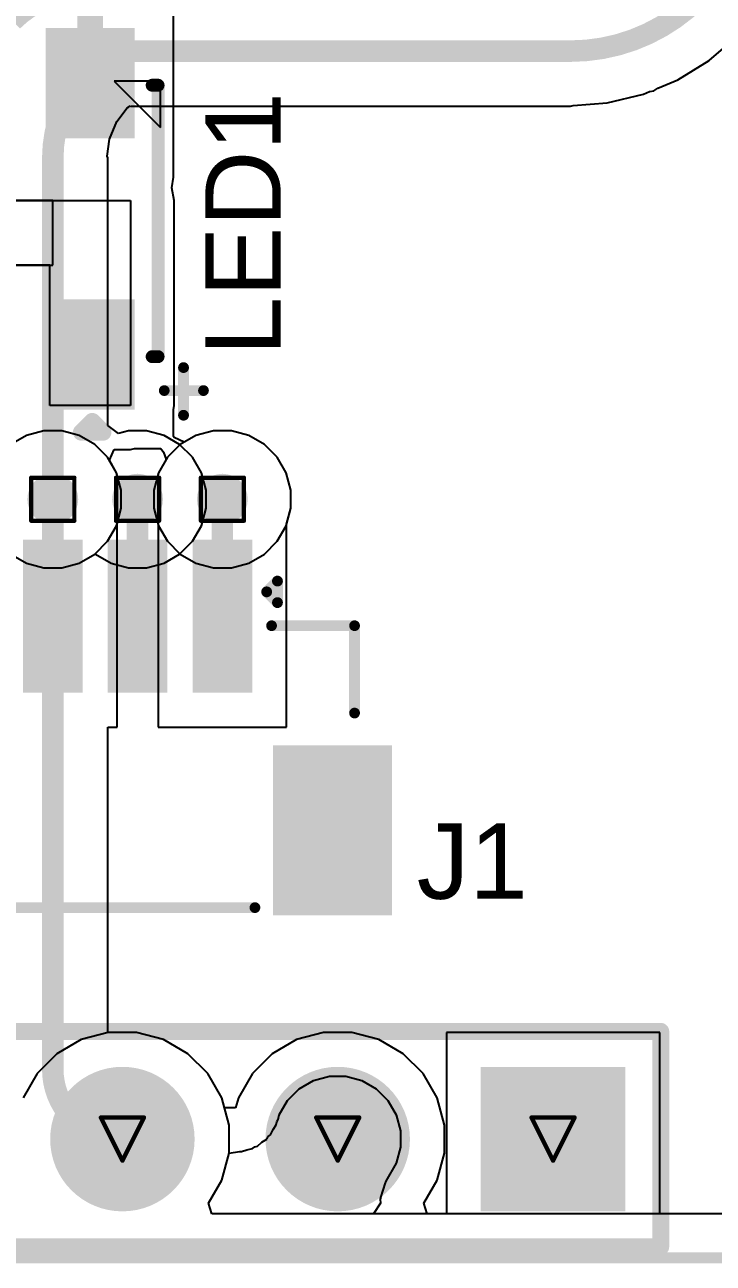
# Model space of a CAD drawing. Header units: inches. Extents: x -36 to 438, y -63 to 73.
# Drawn here: x 21.33 to 29.45, y -0.06 to 14.54 of the extents above; entities that cross this region are included whole.
import ezdxf

# ---------------------------------------------------------------- set-up
doc = ezdxf.new("R2010")
doc.units = ezdxf.units.IN
for name, color, linetype in [('Board Outline', 216, 'Continuous'), ('Bottom Layer', 5, 'Continuous'), ('Bottom Solder', 6, 'Continuous'), ('Drill Drawing', 1, 'Continuous'), ('Ground', 16, 'Continuous'), ('Multi-Layer', 9, 'Continuous'), ('Pad Holes', 156, 'Continuous'), ('Power 3V3', 76, 'Continuous'), ('Top Layer', 1, 'Continuous'), ('Top Overlay', 2, 'Continuous'), ('Top Paste', 8, 'Continuous'), ('Top Solder', 216, 'Continuous'), ('Via Holes', 16, 'Continuous')]:
    doc.layers.add(name, color=color, linetype=linetype)
doc.styles.add('Arial', font='', dxfattribs={"height": 0.2})
doc.styles.get('Arial').set_extended_font_data('Arial')

msp = doc.modelspace()

# ---------------------------------------------------------------- hatches: boundary and pattern name
at = {"layer": 'Bottom Layer'}
h = msp.add_hatch(color=5, dxfattribs=at)
edge = h.paths.add_edge_path()
edge.add_arc((21.658, 8.944), 0.3, 0, 360)
h = msp.add_hatch(color=5, dxfattribs=at)
edge = h.paths.add_edge_path()
edge.add_arc((22.658, 8.944), 0.3, 0, 360)
h = msp.add_hatch(color=5, dxfattribs=at)
edge = h.paths.add_edge_path()
edge.add_arc((23.658, 8.944), 0.3, 0, 360)
h = msp.add_hatch(color=5, dxfattribs=at)
edge = h.paths.add_edge_path()
edge.add_arc((22.479, 1.4), 0.75, 0, 360)
h = msp.add_hatch(color=5, dxfattribs=at)
edge = h.paths.add_edge_path()
edge.add_arc((25.019, 1.4), 0.75, 0, 360)
msp.add_hatch(color=5, dxfattribs=at).paths.add_polyline_path([(28.309, 0.65), (26.809, 0.65), (26.809, 2.15), (28.309, 2.15)])
at = {"layer": 'Bottom Solder'}
h = msp.add_hatch(color=6, dxfattribs=at)
edge = h.paths.add_edge_path()
edge.add_arc((22.479, 1.4), 0.852, 0, 360)
h = msp.add_hatch(color=6, dxfattribs=at)
edge = h.paths.add_edge_path()
edge.add_arc((25.019, 1.4), 0.852, 0, 360)
msp.add_hatch(color=6, dxfattribs=at).paths.add_polyline_path([(28.411, 0.549), (26.707, 0.549), (26.707, 2.252), (28.411, 2.252)])
at = {"layer": 'Ground'}
h = msp.add_hatch(color=16, dxfattribs=at)
edge = h.paths.add_edge_path()
edge.add_arc((21.658, 8.944), 0.3, 0, 360)
h = msp.add_hatch(color=16, dxfattribs=at)
edge = h.paths.add_edge_path()
edge.add_arc((22.658, 8.944), 0.3, 0, 360)
h = msp.add_hatch(color=16, dxfattribs=at)
edge = h.paths.add_edge_path()
edge.add_arc((23.658, 8.944), 0.3, 0, 360)
h = msp.add_hatch(color=16, dxfattribs=at)
edge = h.paths.add_edge_path()
edge.add_arc((22.479, 1.4), 0.75, 0, 360)
h = msp.add_hatch(color=16, dxfattribs=at)
edge = h.paths.add_edge_path()
edge.add_arc((25.019, 1.4), 0.75, 0, 360)
msp.add_hatch(color=16, dxfattribs=at).paths.add_polyline_path([(28.309, 0.65), (26.809, 0.65), (26.809, 2.15), (28.309, 2.15)])
at = {"layer": 'Multi-Layer'}
h = msp.add_hatch(color=9, dxfattribs=at)
edge = h.paths.add_edge_path()
edge.add_arc((22.479, 1.4), 0.75, 0, 360)
h = msp.add_hatch(color=9, dxfattribs=at)
edge = h.paths.add_edge_path()
edge.add_arc((25.019, 1.4), 0.75, 0, 360)
msp.add_hatch(color=9, dxfattribs=at).paths.add_polyline_path([(28.309, 0.65), (26.809, 0.65), (26.809, 2.15), (28.309, 2.15)])
at = {"layer": 'Pad Holes'}
h = msp.add_hatch(color=7, dxfattribs=at)
edge = h.paths.add_edge_path()
edge.add_arc((22.479, 1.4), 0.45, 0, 360)
h = msp.add_hatch(color=7, dxfattribs=at)
edge = h.paths.add_edge_path()
edge.add_arc((25.019, 1.4), 0.45, 0, 360)
h = msp.add_hatch(color=7, dxfattribs=at)
edge = h.paths.add_edge_path()
edge.add_arc((27.559, 1.4), 0.45, 0, 360)
at = {"layer": 'Power 3V3'}
h = msp.add_hatch(color=76, dxfattribs=at)
edge = h.paths.add_edge_path()
edge.add_arc((21.658, 8.944), 0.3, 0, 360)
h = msp.add_hatch(color=76, dxfattribs=at)
edge = h.paths.add_edge_path()
edge.add_arc((22.658, 8.944), 0.3, 0, 360)
h = msp.add_hatch(color=76, dxfattribs=at)
edge = h.paths.add_edge_path()
edge.add_arc((23.658, 8.944), 0.3, 0, 360)
h = msp.add_hatch(color=76, dxfattribs=at)
edge = h.paths.add_edge_path()
edge.add_arc((22.479, 1.4), 0.75, 0, 360)
h = msp.add_hatch(color=76, dxfattribs=at)
edge = h.paths.add_edge_path()
edge.add_arc((25.019, 1.4), 0.75, 0, 360)
msp.add_hatch(color=76, dxfattribs=at).paths.add_polyline_path([(28.309, 0.65), (26.809, 0.65), (26.809, 2.15), (28.309, 2.15)])
at = {"layer": 'Top Layer'}
for points in [[(22.573, 14.449), (22.573, 13.249), (21.623, 13.249), (21.623, 14.449)], [(22.573, 11.249), (22.573, 10.049), (21.623, 10.049), (21.623, 11.249)], [(21.908, 6.765), (21.408, 6.765), (21.408, 8.365), (21.908, 8.365)], [(22.908, 6.765), (22.408, 6.765), (22.408, 8.365), (22.908, 8.365)], [(23.908, 6.765), (23.408, 6.765), (23.408, 8.365), (23.908, 8.365)], [(25.558, 4.14), (24.358, 4.14), (24.358, 5.94), (25.558, 5.94)], [(28.309, 0.65), (26.809, 0.65), (26.809, 2.15), (28.309, 2.15)]]:
    msp.add_hatch(color=1, dxfattribs=at).paths.add_polyline_path(points)
h = msp.add_hatch(color=1, dxfattribs=at)
edge = h.paths.add_edge_path()
edge.add_arc((21.658, 8.944), 0.3, 0, 360)
h = msp.add_hatch(color=1, dxfattribs=at)
edge = h.paths.add_edge_path()
edge.add_arc((22.658, 8.944), 0.3, 0, 360)
h = msp.add_hatch(color=1, dxfattribs=at)
edge = h.paths.add_edge_path()
edge.add_arc((23.658, 8.944), 0.3, 0, 360)
h = msp.add_hatch(color=1, dxfattribs=at)
edge = h.paths.add_edge_path()
edge.add_arc((22.479, 1.4), 0.75, 0, 360)
h = msp.add_hatch(color=1, dxfattribs=at)
edge = h.paths.add_edge_path()
edge.add_arc((25.019, 1.4), 0.75, 0, 360)
at = {"layer": 'Top Paste'}
for points in [[(22.573, 14.449), (22.573, 13.249), (21.623, 13.249), (21.623, 14.449)], [(22.573, 11.249), (22.573, 10.049), (21.623, 10.049), (21.623, 11.249)], [(21.908, 6.765), (21.408, 6.765), (21.408, 8.365), (21.908, 8.365)], [(22.908, 6.765), (22.408, 6.765), (22.408, 8.365), (22.908, 8.365)], [(23.908, 6.765), (23.408, 6.765), (23.408, 8.365), (23.908, 8.365)], [(25.558, 4.14), (24.358, 4.14), (24.358, 5.94), (25.558, 5.94)]]:
    msp.add_hatch(color=8, dxfattribs=at).paths.add_polyline_path(points)
at = {"layer": 'Top Solder'}
for points in [[(22.623, 14.499), (22.623, 13.199), (21.573, 13.199), (21.573, 14.499)], [(22.623, 11.299), (22.623, 9.999), (21.573, 9.999), (21.573, 11.299)], [(22.01, 6.664), (21.307, 6.664), (21.307, 8.467), (22.01, 8.467)], [(23.01, 6.664), (22.307, 6.664), (22.307, 8.467), (23.01, 8.467)], [(24.01, 6.664), (23.307, 6.664), (23.307, 8.467), (24.01, 8.467)], [(25.66, 4.039), (24.257, 4.039), (24.257, 6.042), (25.66, 6.042)], [(28.411, 0.549), (26.707, 0.549), (26.707, 2.252), (28.411, 2.252)]]:
    msp.add_hatch(color=216, dxfattribs=at).paths.add_polyline_path(points)
h = msp.add_hatch(color=216, dxfattribs=at)
edge = h.paths.add_edge_path()
edge.add_arc((22.479, 1.4), 0.852, 0, 360)
h = msp.add_hatch(color=216, dxfattribs=at)
edge = h.paths.add_edge_path()
edge.add_arc((25.019, 1.4), 0.852, 0, 360)
at = {"layer": 'Via Holes'}
h = msp.add_hatch(color=7, dxfattribs=at)
edge = h.paths.add_edge_path()
edge.add_arc((21.658, 8.944), 0.15, 0, 360)
h = msp.add_hatch(color=7, dxfattribs=at)
edge = h.paths.add_edge_path()
edge.add_arc((22.658, 8.944), 0.15, 0, 360)
h = msp.add_hatch(color=7, dxfattribs=at)
edge = h.paths.add_edge_path()
edge.add_arc((23.658, 8.944), 0.15, 0, 360)

# ---------------------------------------------------------------- linework, layer by layer
at = {"layer": 'Board Outline'}
msp.add_lwpolyline([(0.471, 0, 0.127, 0.127, 0), (53.216, 0, 0.127, 0.127, 0)], format="xyseb", dxfattribs=at)
at = {"layer": 'Bottom Layer'}
for p, q in [((21.346, 9.697), (21.162, 9.591)), ((21.552, 9.752), (21.346, 9.697)), ((21.765, 9.752), (21.552, 9.752)), ((21.97, 9.697), (21.765, 9.752)), ((22.154, 9.591), (21.97, 9.697)), ((23.346, 9.697), (23.162, 9.591)), ((23.552, 9.752), (23.346, 9.697)), ((23.765, 9.752), (23.552, 9.752)), ((23.97, 9.697), (23.765, 9.752)), ((24.154, 9.591), (23.97, 9.697)), ((22.305, 9.44), (22.154, 9.591)), ((23.162, 9.591), (23.012, 9.44)), ((24.305, 9.44), (24.154, 9.591)), ((22.411, 9.256), (22.305, 9.44)), ((23.012, 9.44), (22.905, 9.256)), ((24.411, 9.256), (24.305, 9.44)), ((22.466, 9.051), (22.411, 9.256)), ((22.905, 9.256), (22.85, 9.051)), ((24.466, 9.051), (24.411, 9.256)), ((22.466, 8.838), (22.466, 9.051)), ((22.85, 9.051), (22.85, 8.838)), ((24.466, 8.838), (24.466, 9.051)), ((22.411, 8.632), (22.466, 8.838)), ((22.85, 8.838), (22.905, 8.632)), ((24.411, 8.632), (24.466, 8.838)), ((22.305, 8.448), (22.411, 8.632)), ((22.905, 8.632), (23.012, 8.448)), ((24.305, 8.448), (24.411, 8.632)), ((22.154, 8.298), (22.305, 8.448)), ((23.012, 8.448), (23.162, 8.298)), ((24.154, 8.298), (24.305, 8.448)), ((21.162, 8.298), (21.346, 8.191)), ((21.346, 8.191), (21.552, 8.136)), ((21.765, 8.136), (21.97, 8.191)), ((21.97, 8.191), (22.154, 8.298)), ((23.162, 8.298), (23.346, 8.191)), ((23.346, 8.191), (23.552, 8.136)), ((23.765, 8.136), (23.97, 8.191)), ((23.97, 8.191), (24.154, 8.298)), ((21.552, 8.136), (21.765, 8.136)), ((23.552, 8.136), (23.765, 8.136)), ((22.313, 2.658), (21.993, 2.573)), ((22.645, 2.658), (22.313, 2.658)), ((22.965, 2.573), (22.645, 2.658)), ((28.817, 2.658), (26.301, 2.658)), ((26.301, 2.658), (26.301, 0.518)), ((28.817, 0.518), (28.817, 2.658)), ((21.993, 2.573), (21.707, 2.407)), ((23.251, 2.407), (22.965, 2.573)), ((21.707, 2.407), (21.472, 2.173)), ((23.486, 2.173), (23.251, 2.407)), ((21.472, 2.173), (21.307, 1.886)), ((23.651, 1.886), (23.486, 2.173)), ((23.737, 1.566), (23.651, 1.886)), ((23.737, 1.235), (23.737, 1.566)), ((23.651, 0.915), (23.737, 1.235)), ((23.495, 0.645), (23.651, 0.915)), ((23.535, 0.518), (23.495, 0.645)), ((26.301, 0.518), (23.535, 0.518)), ((52.698, 0.518), (28.817, 0.518))]:
    msp.add_line(p, q, dxfattribs=at)
at = {"layer": 'Drill Drawing'}
for points in [[(21.404, 9.198, 0.0508, 0.0508, 0), (21.912, 9.198, 0.0508, 0.0508, 0)], [(21.404, 8.69, 0.0508, 0.0508, 0), (21.404, 9.198, 0.0508, 0.0508, 0)], [(21.912, 8.69, 0.0508, 0.0508, 0), (21.912, 9.198, 0.0508, 0.0508, 0)], [(22.404, 9.198, 0.0508, 0.0508, 0), (22.912, 9.198, 0.0508, 0.0508, 0)], [(22.404, 8.69, 0.0508, 0.0508, 0), (22.404, 9.198, 0.0508, 0.0508, 0)], [(22.912, 8.69, 0.0508, 0.0508, 0), (22.912, 9.198, 0.0508, 0.0508, 0)], [(23.404, 9.198, 0.0508, 0.0508, 0), (23.912, 9.198, 0.0508, 0.0508, 0)], [(23.404, 8.69, 0.0508, 0.0508, 0), (23.404, 9.198, 0.0508, 0.0508, 0)], [(23.912, 8.69, 0.0508, 0.0508, 0), (23.912, 9.198, 0.0508, 0.0508, 0)], [(21.404, 8.69, 0.0508, 0.0508, 0), (21.912, 8.69, 0.0508, 0.0508, 0)], [(22.404, 8.69, 0.0508, 0.0508, 0), (22.912, 8.69, 0.0508, 0.0508, 0)], [(23.404, 8.69, 0.0508, 0.0508, 0), (23.912, 8.69, 0.0508, 0.0508, 0)], [(22.225, 1.654, 0.0508, 0.0508, 0), (22.733, 1.654, 0.0508, 0.0508, 0)], [(22.225, 1.654, 0.0508, 0.0508, 0), (22.479, 1.146, 0.0508, 0.0508, 0)], [(22.479, 1.146, 0.0508, 0.0508, 0), (22.733, 1.654, 0.0508, 0.0508, 0)], [(24.765, 1.654, 0.0508, 0.0508, 0), (25.273, 1.654, 0.0508, 0.0508, 0)], [(24.765, 1.654, 0.0508, 0.0508, 0), (25.019, 1.146, 0.0508, 0.0508, 0)], [(25.019, 1.146, 0.0508, 0.0508, 0), (25.273, 1.654, 0.0508, 0.0508, 0)], [(27.305, 1.654, 0.0508, 0.0508, 0), (27.813, 1.654, 0.0508, 0.0508, 0)], [(27.305, 1.654, 0.0508, 0.0508, 0), (27.559, 1.146, 0.0508, 0.0508, 0)], [(27.559, 1.146, 0.0508, 0.0508, 0), (27.813, 1.654, 0.0508, 0.0508, 0)]]:
    msp.add_lwpolyline(points, format="xyseb", dxfattribs=at)
for points in [[(21.391, 9.198, 0.0254, 0.0254, 1), (21.417, 9.198, 0.0254, 0.0254, 1)], [(21.391, 9.198, 0.0254, 0.0254, 1), (21.417, 9.198, 0.0254, 0.0254, 1)], [(21.899, 9.198, 0.0254, 0.0254, 1), (21.925, 9.198, 0.0254, 0.0254, 1)], [(21.899, 9.198, 0.0254, 0.0254, 1), (21.925, 9.198, 0.0254, 0.0254, 1)], [(22.391, 9.198, 0.0254, 0.0254, 1), (22.417, 9.198, 0.0254, 0.0254, 1)], [(22.391, 9.198, 0.0254, 0.0254, 1), (22.417, 9.198, 0.0254, 0.0254, 1)], [(22.899, 9.198, 0.0254, 0.0254, 1), (22.925, 9.198, 0.0254, 0.0254, 1)], [(22.899, 9.198, 0.0254, 0.0254, 1), (22.925, 9.198, 0.0254, 0.0254, 1)], [(23.392, 9.198, 0.0254, 0.0254, 1), (23.417, 9.198, 0.0254, 0.0254, 1)], [(23.392, 9.198, 0.0254, 0.0254, 1), (23.417, 9.198, 0.0254, 0.0254, 1)], [(23.9, 9.198, 0.0254, 0.0254, 1), (23.925, 9.198, 0.0254, 0.0254, 1)], [(23.9, 9.198, 0.0254, 0.0254, 1), (23.925, 9.198, 0.0254, 0.0254, 1)], [(21.391, 8.69, 0.0254, 0.0254, 1), (21.417, 8.69, 0.0254, 0.0254, 1)], [(21.391, 8.69, 0.0254, 0.0254, 1), (21.417, 8.69, 0.0254, 0.0254, 1)], [(21.899, 8.69, 0.0254, 0.0254, 1), (21.925, 8.69, 0.0254, 0.0254, 1)], [(21.899, 8.69, 0.0254, 0.0254, 1), (21.925, 8.69, 0.0254, 0.0254, 1)], [(22.391, 8.69, 0.0254, 0.0254, 1), (22.417, 8.69, 0.0254, 0.0254, 1)], [(22.391, 8.69, 0.0254, 0.0254, 1), (22.417, 8.69, 0.0254, 0.0254, 1)], [(22.899, 8.69, 0.0254, 0.0254, 1), (22.925, 8.69, 0.0254, 0.0254, 1)], [(22.899, 8.69, 0.0254, 0.0254, 1), (22.925, 8.69, 0.0254, 0.0254, 1)], [(23.392, 8.69, 0.0254, 0.0254, 1), (23.417, 8.69, 0.0254, 0.0254, 1)], [(23.392, 8.69, 0.0254, 0.0254, 1), (23.417, 8.69, 0.0254, 0.0254, 1)], [(23.9, 8.69, 0.0254, 0.0254, 1), (23.925, 8.69, 0.0254, 0.0254, 1)], [(23.9, 8.69, 0.0254, 0.0254, 1), (23.925, 8.69, 0.0254, 0.0254, 1)], [(22.212, 1.654, 0.0254, 0.0254, 1), (22.238, 1.654, 0.0254, 0.0254, 1)], [(22.212, 1.654, 0.0254, 0.0254, 1), (22.238, 1.654, 0.0254, 0.0254, 1)], [(22.72, 1.654, 0.0254, 0.0254, 1), (22.746, 1.654, 0.0254, 0.0254, 1)], [(22.72, 1.654, 0.0254, 0.0254, 1), (22.746, 1.654, 0.0254, 0.0254, 1)], [(24.752, 1.654, 0.0254, 0.0254, 1), (24.778, 1.654, 0.0254, 0.0254, 1)], [(24.752, 1.654, 0.0254, 0.0254, 1), (24.778, 1.654, 0.0254, 0.0254, 1)], [(25.26, 1.654, 0.0254, 0.0254, 1), (25.286, 1.654, 0.0254, 0.0254, 1)], [(25.26, 1.654, 0.0254, 0.0254, 1), (25.286, 1.654, 0.0254, 0.0254, 1)], [(27.292, 1.654, 0.0254, 0.0254, 1), (27.318, 1.654, 0.0254, 0.0254, 1)], [(27.292, 1.654, 0.0254, 0.0254, 1), (27.318, 1.654, 0.0254, 0.0254, 1)], [(27.8, 1.654, 0.0254, 0.0254, 1), (27.826, 1.654, 0.0254, 0.0254, 1)], [(27.8, 1.654, 0.0254, 0.0254, 1), (27.826, 1.654, 0.0254, 0.0254, 1)], [(22.466, 1.146, 0.0254, 0.0254, 1), (22.492, 1.146, 0.0254, 0.0254, 1)], [(22.466, 1.146, 0.0254, 0.0254, 1), (22.492, 1.146, 0.0254, 0.0254, 1)], [(25.006, 1.146, 0.0254, 0.0254, 1), (25.032, 1.146, 0.0254, 0.0254, 1)], [(25.006, 1.146, 0.0254, 0.0254, 1), (25.032, 1.146, 0.0254, 0.0254, 1)], [(27.546, 1.146, 0.0254, 0.0254, 1), (27.572, 1.146, 0.0254, 0.0254, 1)], [(27.546, 1.146, 0.0254, 0.0254, 1), (27.572, 1.146, 0.0254, 0.0254, 1)]]:
    msp.add_lwpolyline(points, format="xyseb", close=True, dxfattribs=at)
at = {"layer": 'Ground'}
for p, q in [((21.346, 9.697), (21.162, 9.591)), ((21.552, 9.752), (21.346, 9.697)), ((21.765, 9.752), (21.552, 9.752)), ((21.97, 9.697), (21.765, 9.752)), ((22.154, 9.591), (21.97, 9.697)), ((23.346, 9.697), (23.162, 9.591)), ((23.552, 9.752), (23.346, 9.697)), ((23.765, 9.752), (23.552, 9.752)), ((23.97, 9.697), (23.765, 9.752)), ((24.154, 9.591), (23.97, 9.697)), ((22.305, 9.44), (22.154, 9.591)), ((23.162, 9.591), (23.012, 9.44)), ((24.305, 9.44), (24.154, 9.591)), ((22.411, 9.256), (22.305, 9.44)), ((23.012, 9.44), (22.905, 9.256)), ((24.411, 9.256), (24.305, 9.44)), ((22.466, 9.051), (22.411, 9.256)), ((22.905, 9.256), (22.85, 9.051)), ((24.466, 9.051), (24.411, 9.256)), ((22.466, 8.838), (22.466, 9.051)), ((22.85, 9.051), (22.85, 8.838)), ((24.466, 8.838), (24.466, 9.051)), ((22.411, 8.632), (22.466, 8.838)), ((22.85, 8.838), (22.905, 8.632)), ((24.411, 8.632), (24.466, 8.838)), ((22.305, 8.448), (22.411, 8.632)), ((22.905, 8.632), (23.012, 8.448)), ((24.305, 8.448), (24.411, 8.632)), ((22.154, 8.298), (22.305, 8.448)), ((23.012, 8.448), (23.162, 8.298)), ((24.154, 8.298), (24.305, 8.448)), ((21.162, 8.298), (21.346, 8.191)), ((21.346, 8.191), (21.552, 8.136)), ((21.765, 8.136), (21.97, 8.191)), ((21.97, 8.191), (22.154, 8.298)), ((23.162, 8.298), (23.346, 8.191)), ((23.346, 8.191), (23.552, 8.136)), ((23.765, 8.136), (23.97, 8.191)), ((23.97, 8.191), (24.154, 8.298)), ((21.552, 8.136), (21.765, 8.136)), ((23.552, 8.136), (23.765, 8.136)), ((22.313, 2.658), (21.993, 2.573)), ((22.645, 2.658), (22.313, 2.658)), ((22.965, 2.573), (22.645, 2.658)), ((28.817, 2.658), (26.301, 2.658)), ((26.301, 2.658), (26.301, 0.518)), ((28.817, 0.518), (28.817, 2.658)), ((21.993, 2.573), (21.707, 2.407)), ((23.251, 2.407), (22.965, 2.573)), ((21.707, 2.407), (21.472, 2.173)), ((23.486, 2.173), (23.251, 2.407)), ((21.472, 2.173), (21.307, 1.886)), ((23.651, 1.886), (23.486, 2.173)), ((23.737, 1.566), (23.651, 1.886)), ((23.737, 1.235), (23.737, 1.566)), ((23.651, 0.915), (23.737, 1.235)), ((23.495, 0.645), (23.651, 0.915)), ((23.535, 0.518), (23.495, 0.645)), ((26.301, 0.518), (23.535, 0.518)), ((52.698, 0.518), (28.817, 0.518))]:
    msp.add_line(p, q, dxfattribs=at)
at = {"layer": 'Power 3V3'}
for p, q in [((29.401, 14.116), (29.709, 14.379)), ((29.029, 13.888), (29.401, 14.116)), ((28.794, 13.791), (29.029, 13.888)), ((28.625, 13.72), (28.696, 13.75)), ((28.696, 13.75), (28.749, 13.76)), ((28.749, 13.76), (28.794, 13.791)), ((22.558, 13.575), (22.572, 13.581)), ((22.572, 13.581), (22.576, 13.58)), ((22.576, 13.58), (27.764, 13.58)), ((27.764, 13.58), (27.796, 13.586)), ((27.796, 13.586), (28.199, 13.618)), ((28.199, 13.618), (28.625, 13.72)), ((22.414, 13.399), (22.537, 13.56)), ((22.537, 13.56), (22.556, 13.572)), ((22.556, 13.572), (22.558, 13.575)), ((22.328, 13.191), (22.414, 13.399)), ((22.301, 12.99), (22.328, 13.191)), ((22.306, 12.968), (22.301, 12.99)), ((22.306, 9.814), (22.306, 12.968)), ((22.433, 9.72), (22.306, 9.814)), ((22.552, 9.752), (22.433, 9.72)), ((22.765, 9.752), (22.552, 9.752)), ((22.97, 9.697), (22.765, 9.752)), ((23.154, 9.591), (22.97, 9.697)), ((23.305, 9.44), (23.154, 9.591)), ((23.411, 9.256), (23.305, 9.44)), ((23.466, 9.051), (23.411, 9.256)), ((23.466, 8.838), (23.466, 9.051)), ((23.411, 8.632), (23.466, 8.838)), ((23.305, 8.448), (23.411, 8.632)), ((23.154, 8.298), (23.305, 8.448)), ((21.162, 8.298), (21.346, 8.191)), ((21.346, 8.191), (21.552, 8.136)), ((21.765, 8.136), (21.97, 8.191)), ((21.97, 8.191), (22.154, 8.298)), ((22.154, 8.298), (22.158, 8.302)), ((22.158, 8.302), (22.162, 8.298)), ((22.162, 8.298), (22.346, 8.191)), ((22.346, 8.191), (22.552, 8.136)), ((22.765, 8.136), (22.97, 8.191)), ((22.97, 8.191), (23.154, 8.298)), ((21.552, 8.136), (21.765, 8.136)), ((22.552, 8.136), (22.765, 8.136)), ((22.313, 2.658), (21.993, 2.573)), ((22.645, 2.658), (22.313, 2.658)), ((22.965, 2.573), (22.645, 2.658)), ((24.853, 2.658), (24.533, 2.573)), ((25.185, 2.658), (24.853, 2.658)), ((25.505, 2.573), (25.185, 2.658)), ((21.993, 2.573), (21.707, 2.407)), ((23.251, 2.407), (22.965, 2.573)), ((24.533, 2.573), (24.247, 2.407)), ((25.791, 2.407), (25.505, 2.573)), ((21.707, 2.407), (21.472, 2.173)), ((23.486, 2.173), (23.251, 2.407)), ((24.247, 2.407), (24.012, 2.173)), ((26.026, 2.173), (25.791, 2.407)), ((21.472, 2.173), (21.307, 1.886)), ((23.651, 1.886), (23.486, 2.173)), ((24.012, 2.173), (23.847, 1.886)), ((24.565, 1.993), (24.733, 2.09)), ((24.733, 2.09), (24.922, 2.141)), ((24.922, 2.141), (25.116, 2.141)), ((25.116, 2.141), (25.305, 2.09)), ((25.305, 2.09), (25.473, 1.993)), ((26.191, 1.886), (26.026, 2.173)), ((24.427, 1.855), (24.565, 1.993)), ((25.473, 1.993), (25.611, 1.855)), ((23.683, 1.767), (23.651, 1.886)), ((23.815, 1.767), (23.683, 1.767)), ((23.847, 1.886), (23.815, 1.767)), ((24.329, 1.686), (24.427, 1.855)), ((25.611, 1.855), (25.709, 1.686)), ((26.277, 1.566), (26.191, 1.886)), ((24.3, 1.602), (24.315, 1.633)), ((24.315, 1.633), (24.329, 1.686)), ((25.709, 1.686), (25.759, 1.498)), ((24.226, 1.451), (24.256, 1.512)), ((24.256, 1.512), (24.293, 1.568)), ((24.293, 1.568), (24.3, 1.602)), ((25.759, 1.498), (25.759, 1.303)), ((26.277, 1.235), (26.277, 1.566)), ((24.041, 1.307), (24.074, 1.318)), ((24.074, 1.318), (24.125, 1.363)), ((24.125, 1.363), (24.181, 1.4)), ((24.181, 1.4), (24.2, 1.429)), ((24.2, 1.429), (24.226, 1.451)), ((23.651, 0.915), (23.737, 1.235)), ((23.737, 1.235), (23.862, 1.254)), ((23.862, 1.254), (23.882, 1.253)), ((23.882, 1.253), (23.947, 1.275)), ((23.947, 1.275), (24.013, 1.288)), ((24.013, 1.288), (24.041, 1.307)), ((25.759, 1.303), (25.709, 1.115)), ((26.191, 0.915), (26.277, 1.235)), ((25.709, 1.115), (25.587, 0.904)), ((23.495, 0.645), (23.651, 0.915)), ((25.577, 0.886), (25.551, 0.799)), ((25.583, 0.894), (25.577, 0.886)), ((25.587, 0.904), (25.583, 0.894)), ((26.035, 0.645), (26.191, 0.915)), ((25.551, 0.799), (25.522, 0.713)), ((23.535, 0.518), (23.495, 0.645)), ((25.525, 0.645), (25.441, 0.518)), ((25.523, 0.702), (25.52, 0.692)), ((25.52, 0.692), (25.525, 0.645)), ((25.522, 0.713), (25.523, 0.702)), ((26.075, 0.518), (26.035, 0.645)), ((25.441, 0.518), (23.535, 0.518)), ((52.698, 0.518), (26.075, 0.518))]:
    msp.add_line(p, q, dxfattribs=at)
for points in [[(21.181, 14.583, 0.254, 0.254, -0.198912), (22.075, 14.953, 0.254, 0.254, 0)], [(29.278, 14.855, 0.254, 0.254, -0.108851), (28.501, 14.358, 0.254, 0.254, 0)], [(28.501, 14.358, 0.254, 0.254, -0.088086), (27.764, 14.227, 0.254, 0.254, 0)], [(22.098, 14.03, 0.254, 0.254, -0.198912), (22.576, 14.227, 0.254, 0.254, 0)], [(22.576, 14.227, 0.254, 0.254, 0), (27.764, 14.227, 0.254, 0.254, 0)], [(21.658, 12.968, 0.254, 0.254, -0.198912), (22.098, 14.03, 0.254, 0.254, 0)], [(21.658, 8.944, 0.254, 0.254, 0), (21.658, 12.968, 0.254, 0.254, 0)]]:
    msp.add_lwpolyline(points, format="xyseb", dxfattribs=at)
for points in [[(28.438, 14.358, 0.127, 0.127, 1), (28.565, 14.358, 0.127, 0.127, 1)], [(28.438, 14.358, 0.127, 0.127, 1), (28.565, 14.358, 0.127, 0.127, 1)], [(22.512, 14.227, 0.127, 0.127, 1), (22.639, 14.227, 0.127, 0.127, 1)], [(22.512, 14.227, 0.127, 0.127, 1), (22.639, 14.227, 0.127, 0.127, 1)], [(27.7, 14.227, 0.127, 0.127, 1), (27.827, 14.227, 0.127, 0.127, 1)], [(27.7, 14.227, 0.127, 0.127, 1), (27.827, 14.227, 0.127, 0.127, 1)], [(22.034, 14.03, 0.127, 0.127, 1), (22.161, 14.03, 0.127, 0.127, 1)], [(22.034, 14.03, 0.127, 0.127, 1), (22.161, 14.03, 0.127, 0.127, 1)], [(21.595, 12.968, 0.127, 0.127, 1), (21.722, 12.968, 0.127, 0.127, 1)], [(21.595, 12.968, 0.127, 0.127, 1), (21.722, 12.968, 0.127, 0.127, 1)], [(21.595, 8.944, 0.127, 0.127, 1), (21.722, 8.944, 0.127, 0.127, 1)]]:
    msp.add_lwpolyline(points, format="xyseb", close=True, dxfattribs=at)
at = {"layer": 'Top Layer'}
for p, q in [((23.081, 12.741), (23.081, 14.957)), ((23.062, 12.614), (23.081, 12.741)), ((23.081, 12.741), (23.081, 12.741)), ((23.081, 12.741), (23.081, 12.741)), ((23.091, 12.467), (23.062, 12.614)), ((21.658, 12.467), (18.504, 12.467)), ((21.223, 12.467), (22.573, 12.467)), ((21.658, 11.705), (21.658, 12.467)), ((22.573, 12.467), (22.573, 11.249)), ((23.091, 11.249), (23.091, 12.467)), ((18.504, 11.705), (21.658, 11.705)), ((21.623, 11.705), (20.254, 11.705)), ((21.623, 10.049), (21.623, 11.705)), ((22.573, 11.249), (22.573, 10.049)), ((23.091, 10.049), (23.091, 11.249)), ((22.573, 10.049), (21.623, 10.049)), ((23.081, 9.999), (23.091, 10.049)), ((23.081, 9.684), (23.081, 9.999)), ((23.09, 9.673), (23.081, 9.684)), ((23.208, 9.617), (23.09, 9.673)), ((23.346, 9.697), (23.208, 9.617)), ((23.552, 9.752), (23.346, 9.697)), ((23.765, 9.752), (23.552, 9.752)), ((23.97, 9.697), (23.765, 9.752)), ((24.154, 9.591), (23.97, 9.697)), ((22.326, 9.404), (22.38, 9.531)), ((22.38, 9.531), (22.573, 9.531)), ((22.573, 9.531), (22.623, 9.541)), ((22.623, 9.541), (22.933, 9.541)), ((22.933, 9.541), (22.965, 9.5)), ((22.965, 9.5), (22.996, 9.414)), ((24.305, 9.44), (24.154, 9.591)), ((22.411, 9.256), (22.326, 9.404)), ((22.996, 9.414), (22.905, 9.256)), ((24.411, 9.256), (24.305, 9.44)), ((22.466, 9.051), (22.411, 9.256)), ((22.905, 9.256), (22.85, 9.051)), ((24.466, 9.051), (24.411, 9.256)), ((22.466, 8.838), (22.466, 9.051)), ((22.85, 9.051), (22.85, 8.838)), ((24.466, 8.838), (24.466, 9.051)), ((22.416, 8.651), (22.466, 8.838)), ((22.85, 8.838), (22.9, 8.651)), ((24.416, 8.651), (24.466, 8.838)), ((22.416, 6.257), (22.416, 8.651)), ((22.9, 8.651), (22.9, 6.257)), ((24.416, 6.257), (24.416, 8.651)), ((22.306, 2.664), (22.306, 6.257)), ((22.306, 6.257), (22.416, 6.257)), ((22.9, 6.257), (24.416, 6.257)), ((22.313, 2.658), (22.306, 2.664)), ((22.645, 2.658), (22.313, 2.658)), ((22.965, 2.573), (22.645, 2.658)), ((28.817, 2.658), (26.301, 2.658)), ((26.301, 2.658), (26.301, 0.518)), ((28.817, 0.518), (28.817, 2.658)), ((23.251, 2.407), (22.965, 2.573)), ((23.486, 2.173), (23.251, 2.407)), ((23.651, 1.886), (23.486, 2.173)), ((23.737, 1.566), (23.651, 1.886)), ((23.737, 1.235), (23.737, 1.566)), ((23.651, 0.915), (23.737, 1.235)), ((23.495, 0.645), (23.651, 0.915)), ((23.535, 0.518), (23.495, 0.645)), ((26.301, 0.518), (23.535, 0.518)), ((52.698, 0.518), (28.817, 0.518))]:
    msp.add_line(p, q, dxfattribs=at)
for points in [[(22.098, 13.849, 0.305, 0.305, 0), (22.098, 15.912, 0.305, 0.305, 0)], [(21.658, 7.565, 0.254, 0.254, 0), (21.658, 8.944, 0.254, 0.254, 0)], [(22.658, 7.565, 0.254, 0.254, 0), (22.658, 8.944, 0.254, 0.254, 0)], [(23.658, 7.565, 0.254, 0.254, 0), (23.658, 8.944, 0.254, 0.254, 0)], [(21.658, 2.221, 0.254, 0.254, 0), (21.658, 7.565, 0.254, 0.254, 0)], [(22.479, 1.4, 0.254, 0.254, -0.414214), (21.658, 2.221, 0.254, 0.254, 0)]]:
    msp.add_lwpolyline(points, format="xyseb", dxfattribs=at)
for points in [[(22.022, 13.849, 0.152, 0.152, 1), (22.174, 13.849, 0.152, 0.152, 1)], [(21.595, 8.944, 0.127, 0.127, 1), (21.722, 8.944, 0.127, 0.127, 1)], [(22.595, 8.944, 0.127, 0.127, 1), (22.722, 8.944, 0.127, 0.127, 1)], [(23.595, 8.944, 0.127, 0.127, 1), (23.722, 8.944, 0.127, 0.127, 1)], [(21.595, 7.565, 0.127, 0.127, 1), (21.722, 7.565, 0.127, 0.127, 1)], [(21.595, 7.565, 0.127, 0.127, 1), (21.722, 7.565, 0.127, 0.127, 1)], [(22.595, 7.565, 0.127, 0.127, 1), (22.722, 7.565, 0.127, 0.127, 1)], [(23.595, 7.565, 0.127, 0.127, 1), (23.722, 7.565, 0.127, 0.127, 1)], [(21.595, 2.221, 0.127, 0.127, 1), (21.722, 2.221, 0.127, 0.127, 1)], [(21.595, 2.221, 0.127, 0.127, 1), (21.722, 2.221, 0.127, 0.127, 1)], [(22.416, 1.4, 0.127, 0.127, 1), (22.543, 1.4, 0.127, 0.127, 1)]]:
    msp.add_lwpolyline(points, format="xyseb", close=True, dxfattribs=at)
at = {"layer": 'Top Overlay'}
for p, q in [((22.93, 13.874), (22.381, 13.874)), ((22.381, 13.874), (22.93, 13.325)), ((22.93, 13.325), (22.93, 13.874))]:
    msp.add_line(p, q, dxfattribs=at)
for points in [[(22.83, 13.825, 0.152, 0.152, 0), (22.9, 13.825, 0.152, 0.152, 0)], [(22.9, 10.625, 0.152, 0.152, 0), (22.9, 13.825, 0.152, 0.152, 0)], [(22.83, 10.625, 0.152, 0.152, 0), (22.9, 10.625, 0.152, 0.152, 0)], [(23.2, 9.934, 0.127, 0.127, 0), (23.2, 10.496, 0.127, 0.127, 0)], [(22.972, 10.225, 0.127, 0.127, 0), (23.435, 10.225, 0.127, 0.127, 0)], [(21.996, 9.734, 0.2, 0.2, 0), (22.123, 9.861, 0.2, 0.2, 0)], [(22.123, 9.861, 0.2, 0.2, 0), (22.25, 9.734, 0.2, 0.2, 0)], [(21.996, 9.734, 0.2, 0.2, 0), (22.25, 9.734, 0.2, 0.2, 0)], [(24.181, 7.852, 0.127, 0.127, 0), (24.308, 7.979, 0.127, 0.127, 0)], [(24.308, 7.725, 0.127, 0.127, 0), (24.308, 7.979, 0.127, 0.127, 0)], [(24.181, 7.852, 0.127, 0.127, 0), (24.308, 7.725, 0.127, 0.127, 0)], [(24.239, 7.453, 0.127, 0.127, 0), (25.217, 7.453, 0.127, 0.127, 0)], [(25.217, 6.423, 0.127, 0.127, 0), (25.217, 7.453, 0.127, 0.127, 0)], [(18.226, 4.129, 0.127, 0.127, 0), (24.043, 4.129, 0.127, 0.127, 0)], [(13.589, 2.67, 0.2, 0.2, 0), (28.829, 2.67, 0.2, 0.2, 0)], [(28.829, 0.13, 0.2, 0.2, 0), (28.829, 2.67, 0.2, 0.2, 0)], [(13.589, 0.13, 0.2, 0.2, 0), (28.829, 0.13, 0.2, 0.2, 0)]]:
    msp.add_lwpolyline(points, format="xyseb", dxfattribs=at)
for points in [[(22.792, 13.825, 0.076, 0.076, 1), (22.868, 13.825, 0.076, 0.076, 1)], [(22.862, 13.825, 0.076, 0.076, 1), (22.938, 13.825, 0.076, 0.076, 1)], [(22.862, 13.825, 0.076, 0.076, 1), (22.938, 13.825, 0.076, 0.076, 1)], [(22.792, 10.625, 0.076, 0.076, 1), (22.868, 10.625, 0.076, 0.076, 1)], [(22.862, 10.625, 0.076, 0.076, 1), (22.938, 10.625, 0.076, 0.076, 1)], [(22.862, 10.625, 0.076, 0.076, 1), (22.938, 10.625, 0.076, 0.076, 1)], [(23.168, 10.496, 0.0635, 0.0635, 1), (23.232, 10.496, 0.0635, 0.0635, 1)], [(22.941, 10.225, 0.0635, 0.0635, 1), (23.004, 10.225, 0.0635, 0.0635, 1)], [(23.404, 10.225, 0.0635, 0.0635, 1), (23.467, 10.225, 0.0635, 0.0635, 1)], [(22.073, 9.861, 0.1, 0.1, 1), (22.173, 9.861, 0.1, 0.1, 1)], [(22.073, 9.861, 0.1, 0.1, 1), (22.173, 9.861, 0.1, 0.1, 1)], [(23.168, 9.934, 0.0635, 0.0635, 1), (23.232, 9.934, 0.0635, 0.0635, 1)], [(21.946, 9.734, 0.1, 0.1, 1), (22.046, 9.734, 0.1, 0.1, 1)], [(21.946, 9.734, 0.1, 0.1, 1), (22.046, 9.734, 0.1, 0.1, 1)], [(22.2, 9.734, 0.1, 0.1, 1), (22.3, 9.734, 0.1, 0.1, 1)], [(22.2, 9.734, 0.1, 0.1, 1), (22.3, 9.734, 0.1, 0.1, 1)], [(24.276, 7.979, 0.0635, 0.0635, 1), (24.34, 7.979, 0.0635, 0.0635, 1)], [(24.276, 7.979, 0.0635, 0.0635, 1), (24.34, 7.979, 0.0635, 0.0635, 1)], [(24.149, 7.852, 0.0635, 0.0635, 1), (24.213, 7.852, 0.0635, 0.0635, 1)], [(24.149, 7.852, 0.0635, 0.0635, 1), (24.213, 7.852, 0.0635, 0.0635, 1)], [(24.276, 7.725, 0.0635, 0.0635, 1), (24.34, 7.725, 0.0635, 0.0635, 1)], [(24.276, 7.725, 0.0635, 0.0635, 1), (24.34, 7.725, 0.0635, 0.0635, 1)], [(24.207, 7.453, 0.0635, 0.0635, 1), (24.27, 7.453, 0.0635, 0.0635, 1)], [(25.186, 7.453, 0.0635, 0.0635, 1), (25.249, 7.453, 0.0635, 0.0635, 1)], [(25.186, 7.453, 0.0635, 0.0635, 1), (25.249, 7.453, 0.0635, 0.0635, 1)], [(25.186, 6.423, 0.0635, 0.0635, 1), (25.249, 6.423, 0.0635, 0.0635, 1)], [(24.011, 4.129, 0.0635, 0.0635, 1), (24.074, 4.129, 0.0635, 0.0635, 1)], [(28.779, 2.67, 0.1, 0.1, 1), (28.879, 2.67, 0.1, 0.1, 1)], [(28.779, 2.67, 0.1, 0.1, 1), (28.879, 2.67, 0.1, 0.1, 1)], [(28.779, 0.13, 0.1, 0.1, 1), (28.879, 0.13, 0.1, 0.1, 1)], [(28.779, 0.13, 0.1, 0.1, 1), (28.879, 0.13, 0.1, 0.1, 1)]]:
    msp.add_lwpolyline(points, format="xyseb", close=True, dxfattribs=at)

# ---------------------------------------------------------------- texts
at = {"layer": 'Top Overlay', "style": 'Arial'}
for s, rotation, p in [('LED1', 90, (24.346, 10.638)), ('J1', 360, (25.951, 4.233))]:
    msp.add_text(s, height=0.889, rotation=rotation, dxfattribs=at).set_placement(p)

doc.saveas('drawing.dxf')
